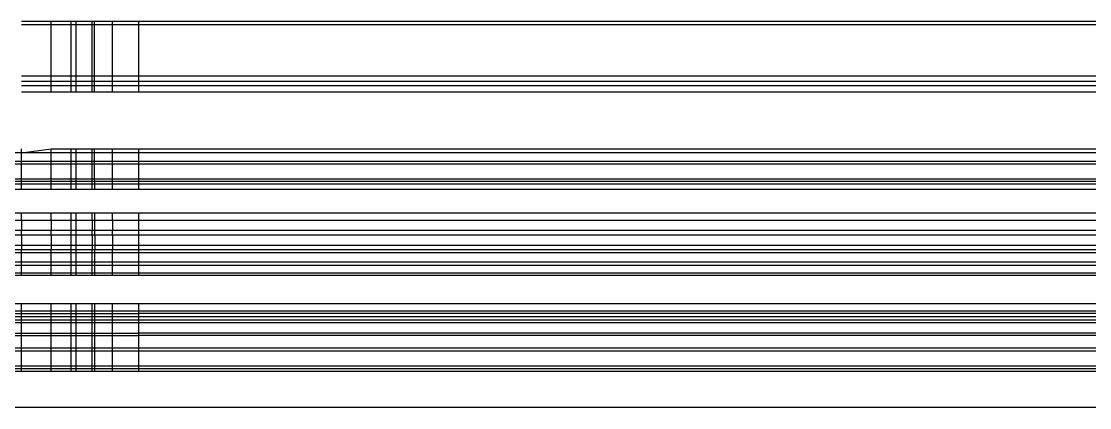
# Model space of a CAD drawing. Header units: inches. Extents: x 17 to 4615, y 5 to 3256.
# Drawn here: x 742.45 to 755.07, y 1396.61 to 1401.17 of the extents above; entities that cross this region are included whole.
import ezdxf

# ---------------------------------------------------------------- set-up
doc = ezdxf.new("R2010")
doc.units = ezdxf.units.IN
doc.header["$MEASUREMENT"] = 0

msp = doc.modelspace()

# ---------------------------------------------------------------- linework, layer by layer
for p, q in [((742.802, 1401.169), (742.448, 1401.169)), ((742.448, 1401.133), (742.802, 1401.133)), ((742.802, 1401.133), (742.802, 1401.169)), ((743.032, 1401.169), (742.802, 1401.169)), ((742.802, 1400.527), (742.802, 1401.133)), ((742.802, 1401.133), (743.032, 1401.133)), ((743.032, 1401.169), (743.032, 1401.133)), ((743.093, 1401.169), (743.032, 1401.169)), ((743.032, 1401.133), (743.032, 1400.527)), ((743.032, 1401.133), (743.093, 1401.133)), ((743.093, 1401.169), (743.093, 1401.133)), ((743.284, 1401.169), (743.093, 1401.169)), ((743.093, 1401.133), (743.093, 1400.527)), ((743.093, 1401.133), (743.284, 1401.133)), ((743.311, 1401.169), (743.284, 1401.169)), ((743.284, 1401.133), (743.284, 1401.169)), ((743.284, 1400.527), (743.284, 1401.133)), ((743.284, 1401.133), (743.311, 1401.133)), ((743.311, 1401.133), (743.311, 1401.169)), ((743.526, 1401.169), (743.311, 1401.169)), ((743.312, 1400.527), (743.311, 1401.133)), ((743.311, 1401.133), (743.526, 1401.133)), ((743.526, 1401.133), (743.526, 1401.169)), ((743.832, 1401.169), (743.526, 1401.169)), ((743.526, 1400.527), (743.526, 1401.133)), ((743.526, 1401.133), (743.832, 1401.133)), ((743.832, 1401.169), (743.832, 1401.133)), ((755.732, 1401.169), (743.832, 1401.169)), ((743.832, 1401.133), (743.832, 1400.527)), ((743.832, 1401.133), (755.732, 1401.133)), ((742.448, 1400.527), (742.802, 1400.527)), ((742.802, 1400.459), (742.802, 1400.527)), ((742.802, 1400.527), (743.032, 1400.527)), ((743.032, 1400.527), (743.032, 1400.459)), ((743.032, 1400.527), (743.093, 1400.527)), ((743.093, 1400.527), (743.093, 1400.459)), ((743.093, 1400.527), (743.284, 1400.527)), ((743.284, 1400.459), (743.284, 1400.527)), ((743.284, 1400.527), (743.312, 1400.527)), ((743.312, 1400.459), (743.312, 1400.527)), ((743.312, 1400.527), (743.526, 1400.527)), ((743.526, 1400.459), (743.526, 1400.527)), ((743.526, 1400.527), (743.832, 1400.527)), ((743.832, 1400.527), (743.832, 1400.459)), ((743.832, 1400.527), (755.732, 1400.527)), ((742.802, 1400.459), (742.448, 1400.459)), ((742.802, 1400.41), (742.448, 1400.41)), ((742.802, 1400.41), (742.802, 1400.459)), ((743.032, 1400.459), (742.802, 1400.459)), ((742.802, 1400.338), (742.802, 1400.41)), ((743.032, 1400.41), (742.802, 1400.41)), ((743.032, 1400.459), (743.032, 1400.41)), ((743.093, 1400.459), (743.032, 1400.459)), ((743.032, 1400.41), (743.032, 1400.338)), ((743.093, 1400.41), (743.032, 1400.41)), ((743.093, 1400.459), (743.093, 1400.41)), ((743.284, 1400.459), (743.093, 1400.459)), ((743.093, 1400.41), (743.093, 1400.338)), ((743.284, 1400.41), (743.093, 1400.41)), ((743.284, 1400.41), (743.284, 1400.459)), ((743.312, 1400.459), (743.284, 1400.459)), ((743.284, 1400.338), (743.284, 1400.41)), ((743.312, 1400.41), (743.284, 1400.41)), ((743.312, 1400.41), (743.312, 1400.459)), ((743.526, 1400.459), (743.312, 1400.459)), ((743.312, 1400.338), (743.312, 1400.41)), ((743.526, 1400.41), (743.312, 1400.41)), ((743.526, 1400.41), (743.526, 1400.459)), ((743.832, 1400.459), (743.526, 1400.459)), ((743.526, 1400.338), (743.526, 1400.41)), ((743.832, 1400.41), (743.526, 1400.41)), ((743.832, 1400.459), (743.832, 1400.41)), ((755.732, 1400.459), (743.832, 1400.459)), ((743.832, 1400.41), (743.832, 1400.338)), ((755.732, 1400.41), (743.832, 1400.41)), ((742.448, 1400.338), (742.802, 1400.338)), ((742.802, 1400.338), (743.032, 1400.338)), ((743.032, 1400.338), (743.093, 1400.338)), ((743.093, 1400.338), (743.284, 1400.338)), ((743.284, 1400.338), (743.312, 1400.338)), ((743.312, 1400.338), (743.526, 1400.338)), ((743.526, 1400.338), (743.832, 1400.338)), ((743.832, 1400.338), (755.732, 1400.338)), ((742.448, 1399.617), (742.332, 1399.617)), ((742.448, 1399.617), (742.448, 1399.665)), ((742.448, 1399.617), (742.802, 1399.665)), ((742.802, 1399.617), (742.448, 1399.617)), ((742.448, 1399.514), (742.448, 1399.617)), ((742.801, 1399.514), (742.802, 1399.617)), ((742.802, 1399.617), (742.802, 1399.665)), ((742.802, 1399.665), (743.032, 1399.665)), ((743.032, 1399.617), (742.802, 1399.617)), ((743.032, 1399.665), (743.032, 1399.617)), ((743.032, 1399.665), (743.093, 1399.665)), ((743.032, 1399.617), (743.032, 1399.514)), ((743.093, 1399.617), (743.032, 1399.617)), ((743.093, 1399.665), (743.093, 1399.617)), ((743.093, 1399.665), (743.284, 1399.665)), ((743.093, 1399.617), (743.093, 1399.514)), ((743.284, 1399.617), (743.093, 1399.617)), ((743.284, 1399.617), (743.284, 1399.665)), ((743.284, 1399.665), (743.313, 1399.665)), ((743.284, 1399.514), (743.284, 1399.617)), ((743.313, 1399.617), (743.284, 1399.617)), ((743.313, 1399.617), (743.313, 1399.665)), ((743.313, 1399.665), (743.526, 1399.665)), ((743.526, 1399.617), (743.313, 1399.617)), ((743.313, 1399.514), (743.313, 1399.617)), ((743.526, 1399.617), (743.526, 1399.665)), ((743.526, 1399.665), (743.832, 1399.665)), ((743.526, 1399.514), (743.526, 1399.617)), ((743.832, 1399.617), (743.526, 1399.617)), ((743.832, 1399.665), (743.832, 1399.617)), ((743.832, 1399.665), (755.732, 1399.665)), ((755.732, 1399.617), (743.832, 1399.617)), ((743.832, 1399.617), (743.832, 1399.514)), ((742.448, 1399.514), (742.332, 1399.514)), ((742.448, 1399.483), (742.448, 1399.514)), ((742.801, 1399.514), (742.448, 1399.514)), ((742.801, 1399.483), (742.801, 1399.514)), ((743.032, 1399.514), (742.801, 1399.514)), ((743.032, 1399.514), (743.032, 1399.483)), ((743.093, 1399.514), (743.032, 1399.514)), ((743.093, 1399.514), (743.093, 1399.483)), ((743.284, 1399.514), (743.093, 1399.514)), ((743.284, 1399.483), (743.284, 1399.514)), ((743.313, 1399.514), (743.284, 1399.514)), ((743.313, 1399.483), (743.313, 1399.514)), ((743.526, 1399.514), (743.313, 1399.514)), ((743.526, 1399.483), (743.526, 1399.514)), ((743.832, 1399.514), (743.526, 1399.514)), ((743.832, 1399.514), (743.832, 1399.483)), ((755.732, 1399.514), (743.832, 1399.514)), ((742.448, 1399.483), (742.332, 1399.483)), ((742.448, 1399.311), (742.448, 1399.483)), ((742.801, 1399.483), (742.448, 1399.483)), ((742.801, 1399.311), (742.801, 1399.483)), ((743.032, 1399.483), (742.801, 1399.483)), ((743.032, 1399.483), (743.032, 1399.311)), ((743.093, 1399.483), (743.032, 1399.483)), ((743.093, 1399.483), (743.093, 1399.311)), ((743.284, 1399.483), (743.093, 1399.483)), ((743.284, 1399.311), (743.284, 1399.483)), ((743.313, 1399.483), (743.284, 1399.483)), ((743.313, 1399.311), (743.313, 1399.483)), ((743.526, 1399.483), (743.313, 1399.483)), ((743.526, 1399.311), (743.526, 1399.483)), ((743.832, 1399.483), (743.526, 1399.483)), ((743.832, 1399.483), (743.832, 1399.311)), ((755.732, 1399.483), (743.832, 1399.483)), ((742.332, 1399.311), (742.448, 1399.311)), ((742.448, 1399.279), (742.332, 1399.279)), ((742.448, 1399.249), (742.332, 1399.249)), ((742.448, 1399.279), (742.448, 1399.311)), ((742.448, 1399.311), (742.801, 1399.311)), ((742.448, 1399.249), (742.448, 1399.279)), ((742.801, 1399.279), (742.448, 1399.279)), ((742.448, 1399.184), (742.448, 1399.249)), ((742.801, 1399.249), (742.448, 1399.249)), ((742.801, 1399.279), (742.801, 1399.311)), ((742.801, 1399.311), (743.032, 1399.311)), ((742.801, 1399.249), (742.801, 1399.279)), ((743.032, 1399.279), (742.801, 1399.279)), ((742.801, 1399.184), (742.801, 1399.249)), ((743.032, 1399.249), (742.801, 1399.249)), ((743.032, 1399.311), (743.032, 1399.279)), ((743.032, 1399.311), (743.093, 1399.311)), ((743.032, 1399.279), (743.032, 1399.249)), ((743.093, 1399.279), (743.032, 1399.279)), ((743.032, 1399.249), (743.032, 1399.184)), ((743.093, 1399.249), (743.032, 1399.249)), ((743.093, 1399.311), (743.093, 1399.279)), ((743.093, 1399.311), (743.284, 1399.311)), ((743.093, 1399.279), (743.093, 1399.249)), ((743.284, 1399.279), (743.093, 1399.279)), ((743.093, 1399.249), (743.093, 1399.184)), ((743.284, 1399.249), (743.093, 1399.249)), ((743.284, 1399.279), (743.284, 1399.311)), ((743.284, 1399.311), (743.313, 1399.311)), ((743.284, 1399.249), (743.284, 1399.279)), ((743.314, 1399.279), (743.284, 1399.279)), ((743.284, 1399.184), (743.284, 1399.249)), ((743.314, 1399.249), (743.284, 1399.249)), ((743.314, 1399.279), (743.313, 1399.311)), ((743.313, 1399.311), (743.526, 1399.311)), ((743.314, 1399.249), (743.314, 1399.279)), ((743.526, 1399.279), (743.314, 1399.279)), ((743.314, 1399.184), (743.314, 1399.249)), ((743.526, 1399.249), (743.314, 1399.249)), ((743.526, 1399.279), (743.526, 1399.311)), ((743.526, 1399.311), (743.832, 1399.311)), ((743.526, 1399.249), (743.526, 1399.279)), ((743.832, 1399.279), (743.526, 1399.279)), ((743.526, 1399.184), (743.526, 1399.249)), ((743.832, 1399.249), (743.526, 1399.249)), ((743.832, 1399.311), (743.832, 1399.279)), ((743.832, 1399.311), (755.732, 1399.311)), ((743.832, 1399.279), (743.832, 1399.249)), ((755.732, 1399.279), (743.832, 1399.279)), ((743.832, 1399.249), (743.832, 1399.184)), ((755.732, 1399.249), (743.832, 1399.249)), ((742.448, 1399.184), (742.332, 1399.184)), ((742.801, 1399.184), (742.448, 1399.184)), ((743.032, 1399.184), (742.801, 1399.184)), ((743.093, 1399.184), (743.032, 1399.184)), ((743.284, 1399.184), (743.093, 1399.184)), ((743.314, 1399.184), (743.284, 1399.184)), ((743.526, 1399.184), (743.314, 1399.184)), ((743.832, 1399.184), (743.526, 1399.184)), ((755.732, 1399.184), (743.832, 1399.184)), ((742.448, 1398.907), (742.332, 1398.907)), ((742.801, 1398.907), (742.448, 1398.907)), ((742.448, 1398.823), (742.448, 1398.907)), ((743.032, 1398.907), (742.801, 1398.907)), ((742.801, 1398.823), (742.801, 1398.907)), ((743.093, 1398.907), (743.032, 1398.907)), ((743.032, 1398.907), (743.032, 1398.823)), ((743.284, 1398.907), (743.093, 1398.907)), ((743.093, 1398.907), (743.093, 1398.823)), ((743.314, 1398.907), (743.284, 1398.907)), ((743.284, 1398.823), (743.284, 1398.907)), ((743.526, 1398.907), (743.314, 1398.907)), ((743.314, 1398.823), (743.314, 1398.907)), ((743.832, 1398.907), (743.526, 1398.907)), ((743.526, 1398.823), (743.526, 1398.907)), ((755.732, 1398.907), (743.832, 1398.907)), ((743.832, 1398.907), (743.832, 1398.823)), ((742.332, 1398.823), (742.448, 1398.823)), ((742.448, 1398.823), (742.801, 1398.823)), ((742.448, 1398.823), (742.448, 1398.706)), ((742.801, 1398.823), (743.032, 1398.823)), ((742.801, 1398.823), (742.801, 1398.706)), ((743.032, 1398.823), (743.093, 1398.823)), ((743.032, 1398.823), (743.032, 1398.706)), ((743.093, 1398.823), (743.284, 1398.823)), ((743.093, 1398.823), (743.093, 1398.706)), ((743.284, 1398.823), (743.314, 1398.823)), ((743.284, 1398.823), (743.284, 1398.706)), ((743.314, 1398.823), (743.526, 1398.823)), ((743.314, 1398.706), (743.314, 1398.823)), ((743.526, 1398.823), (743.832, 1398.823)), ((743.526, 1398.823), (743.526, 1398.706)), ((743.832, 1398.823), (755.732, 1398.823)), ((743.832, 1398.823), (743.832, 1398.706)), ((742.332, 1398.706), (742.448, 1398.706)), ((742.448, 1398.648), (742.332, 1398.648)), ((742.448, 1398.648), (742.448, 1398.706)), ((742.448, 1398.706), (742.801, 1398.706)), ((742.801, 1398.648), (742.448, 1398.648)), ((742.448, 1398.648), (742.448, 1398.479)), ((742.801, 1398.648), (742.801, 1398.706)), ((742.801, 1398.706), (743.032, 1398.706)), ((743.032, 1398.648), (742.801, 1398.648)), ((742.801, 1398.648), (742.801, 1398.479)), ((743.032, 1398.706), (743.032, 1398.648)), ((743.032, 1398.706), (743.093, 1398.706)), ((743.093, 1398.648), (743.032, 1398.648)), ((743.032, 1398.648), (743.032, 1398.479)), ((743.093, 1398.706), (743.093, 1398.648)), ((743.093, 1398.706), (743.284, 1398.706)), ((743.284, 1398.648), (743.093, 1398.648)), ((743.093, 1398.648), (743.093, 1398.479)), ((743.284, 1398.648), (743.284, 1398.706)), ((743.284, 1398.706), (743.314, 1398.706)), ((743.314, 1398.648), (743.284, 1398.648)), ((743.284, 1398.648), (743.284, 1398.479)), ((743.314, 1398.648), (743.314, 1398.706)), ((743.314, 1398.706), (743.526, 1398.706)), ((743.526, 1398.648), (743.314, 1398.648)), ((743.314, 1398.648), (743.315, 1398.479)), ((743.526, 1398.648), (743.526, 1398.706)), ((743.526, 1398.706), (743.832, 1398.706)), ((743.832, 1398.648), (743.526, 1398.648)), ((743.526, 1398.648), (743.526, 1398.479)), ((743.832, 1398.706), (743.832, 1398.648)), ((743.832, 1398.706), (755.732, 1398.706)), ((755.732, 1398.648), (743.832, 1398.648)), ((743.832, 1398.648), (743.832, 1398.479)), ((738.454, 1398.526), (1635.732, 1398.589)), ((1635.732, 1398.56), (738.454, 1398.526)), ((742.332, 1398.479), (742.448, 1398.479)), ((742.448, 1398.444), (742.448, 1398.479)), ((742.448, 1398.479), (742.801, 1398.479)), ((742.801, 1398.444), (742.801, 1398.479)), ((742.801, 1398.479), (743.032, 1398.479)), ((743.032, 1398.479), (743.032, 1398.444)), ((743.032, 1398.479), (743.093, 1398.479)), ((743.093, 1398.479), (743.093, 1398.444)), ((743.093, 1398.479), (743.284, 1398.479)), ((743.284, 1398.444), (743.284, 1398.479)), ((743.284, 1398.479), (743.315, 1398.479)), ((743.315, 1398.444), (743.315, 1398.479)), ((743.315, 1398.479), (743.526, 1398.479)), ((743.526, 1398.444), (743.526, 1398.479)), ((743.526, 1398.479), (743.832, 1398.479)), ((743.832, 1398.479), (743.832, 1398.444)), ((743.832, 1398.479), (755.732, 1398.479)), ((742.332, 1398.444), (742.448, 1398.444)), ((742.448, 1398.33), (742.448, 1398.444)), ((742.448, 1398.444), (742.801, 1398.444)), ((742.801, 1398.33), (742.801, 1398.444)), ((742.801, 1398.444), (743.032, 1398.444)), ((743.032, 1398.444), (743.032, 1398.33)), ((743.032, 1398.444), (743.093, 1398.444)), ((743.093, 1398.444), (743.093, 1398.33)), ((743.093, 1398.444), (743.284, 1398.444)), ((743.284, 1398.33), (743.284, 1398.444)), ((743.284, 1398.444), (743.315, 1398.444)), ((743.315, 1398.33), (743.315, 1398.444)), ((743.315, 1398.444), (743.526, 1398.444)), ((743.526, 1398.33), (743.526, 1398.444)), ((743.526, 1398.444), (743.832, 1398.444)), ((743.832, 1398.444), (743.832, 1398.33)), ((743.832, 1398.444), (755.732, 1398.444)), ((742.448, 1398.33), (742.332, 1398.33)), ((742.448, 1398.29), (742.332, 1398.29)), ((742.448, 1398.29), (742.448, 1398.33)), ((742.801, 1398.33), (742.448, 1398.33)), ((742.448, 1398.203), (742.448, 1398.29)), ((742.801, 1398.29), (742.448, 1398.29)), ((742.801, 1398.29), (742.801, 1398.33)), ((743.032, 1398.33), (742.801, 1398.33)), ((742.801, 1398.203), (742.801, 1398.29)), ((743.032, 1398.29), (742.801, 1398.29)), ((743.032, 1398.33), (743.032, 1398.29)), ((743.093, 1398.33), (743.032, 1398.33)), ((743.032, 1398.29), (743.032, 1398.203)), ((743.093, 1398.29), (743.032, 1398.29)), ((743.093, 1398.33), (743.093, 1398.29)), ((743.284, 1398.33), (743.093, 1398.33)), ((743.093, 1398.29), (743.093, 1398.203)), ((743.284, 1398.29), (743.093, 1398.29)), ((743.284, 1398.29), (743.284, 1398.33)), ((743.315, 1398.33), (743.284, 1398.33)), ((743.284, 1398.203), (743.284, 1398.29)), ((743.315, 1398.29), (743.284, 1398.29)), ((743.315, 1398.29), (743.315, 1398.33)), ((743.526, 1398.33), (743.315, 1398.33)), ((743.315, 1398.203), (743.315, 1398.29)), ((743.526, 1398.29), (743.315, 1398.29)), ((743.526, 1398.29), (743.526, 1398.33)), ((743.832, 1398.33), (743.526, 1398.33)), ((743.526, 1398.203), (743.526, 1398.29)), ((743.832, 1398.29), (743.526, 1398.29)), ((743.832, 1398.33), (743.832, 1398.29)), ((755.732, 1398.33), (743.832, 1398.33)), ((743.832, 1398.29), (743.832, 1398.203)), ((755.732, 1398.29), (743.832, 1398.29)), ((742.332, 1398.203), (742.448, 1398.203)), ((742.448, 1398.169), (742.332, 1398.169)), ((742.448, 1398.169), (742.448, 1398.203)), ((742.448, 1398.203), (742.801, 1398.203)), ((742.801, 1398.169), (742.448, 1398.169)), ((742.801, 1398.169), (742.801, 1398.203)), ((742.801, 1398.203), (743.032, 1398.203)), ((743.032, 1398.169), (742.801, 1398.169)), ((743.032, 1398.203), (743.032, 1398.169)), ((743.032, 1398.203), (743.093, 1398.203)), ((743.093, 1398.169), (743.032, 1398.169)), ((743.093, 1398.203), (743.093, 1398.169)), ((743.093, 1398.203), (743.284, 1398.203)), ((743.284, 1398.169), (743.093, 1398.169)), ((743.284, 1398.169), (743.284, 1398.203)), ((743.284, 1398.203), (743.315, 1398.203)), ((743.315, 1398.169), (743.284, 1398.169)), ((743.315, 1398.169), (743.315, 1398.203)), ((743.315, 1398.203), (743.526, 1398.203)), ((743.526, 1398.169), (743.315, 1398.169)), ((743.526, 1398.169), (743.526, 1398.203)), ((743.526, 1398.203), (743.832, 1398.203)), ((743.832, 1398.169), (743.526, 1398.169)), ((743.832, 1398.203), (743.832, 1398.169)), ((743.832, 1398.203), (755.732, 1398.203)), ((755.732, 1398.169), (743.832, 1398.169)), ((742.448, 1397.835), (742.332, 1397.835)), ((742.332, 1397.754), (742.448, 1397.754)), ((742.332, 1397.724), (742.448, 1397.724)), ((742.801, 1397.835), (742.448, 1397.835)), ((742.448, 1397.754), (742.448, 1397.835)), ((742.448, 1397.724), (742.448, 1397.754)), ((742.448, 1397.754), (742.801, 1397.754)), ((742.448, 1397.684), (742.448, 1397.724)), ((742.448, 1397.724), (742.801, 1397.724)), ((742.801, 1397.754), (742.801, 1397.835)), ((743.032, 1397.835), (742.801, 1397.835)), ((742.801, 1397.724), (742.801, 1397.754)), ((742.801, 1397.754), (743.032, 1397.754)), ((742.801, 1397.684), (742.801, 1397.724)), ((742.801, 1397.724), (743.032, 1397.724)), ((743.093, 1397.835), (743.032, 1397.835)), ((743.032, 1397.835), (743.032, 1397.754)), ((743.032, 1397.754), (743.032, 1397.724)), ((743.032, 1397.754), (743.093, 1397.754)), ((743.032, 1397.724), (743.032, 1397.684)), ((743.032, 1397.724), (743.093, 1397.724)), ((743.093, 1397.835), (743.093, 1397.754)), ((743.283, 1397.835), (743.093, 1397.835)), ((743.093, 1397.754), (743.093, 1397.724)), ((743.093, 1397.754), (743.283, 1397.754)), ((743.093, 1397.724), (743.093, 1397.684)), ((743.093, 1397.724), (743.283, 1397.724)), ((743.283, 1397.754), (743.283, 1397.835)), ((743.316, 1397.835), (743.283, 1397.835)), ((743.283, 1397.724), (743.283, 1397.754)), ((743.283, 1397.754), (743.316, 1397.754)), ((743.283, 1397.684), (743.283, 1397.724)), ((743.283, 1397.724), (743.316, 1397.724)), ((743.316, 1397.754), (743.316, 1397.835)), ((743.526, 1397.835), (743.316, 1397.835)), ((743.316, 1397.724), (743.316, 1397.754)), ((743.316, 1397.754), (743.526, 1397.754)), ((743.316, 1397.684), (743.316, 1397.724)), ((743.316, 1397.724), (743.526, 1397.724)), ((743.526, 1397.754), (743.526, 1397.835)), ((743.832, 1397.835), (743.526, 1397.835)), ((743.526, 1397.724), (743.526, 1397.754)), ((743.526, 1397.754), (743.832, 1397.754)), ((743.526, 1397.684), (743.526, 1397.724)), ((743.526, 1397.724), (743.832, 1397.724)), ((743.832, 1397.835), (743.832, 1397.754)), ((755.732, 1397.835), (743.832, 1397.835)), ((743.832, 1397.754), (743.832, 1397.724)), ((743.832, 1397.754), (755.732, 1397.754)), ((743.832, 1397.724), (743.832, 1397.684)), ((755.732, 1397.724), (743.832, 1397.724)), ((819.795, 1397.643), (742.052, 1397.643)), ((742.448, 1397.684), (742.332, 1397.684)), ((742.448, 1397.613), (742.332, 1397.613)), ((742.448, 1397.613), (742.448, 1397.684)), ((742.801, 1397.684), (742.448, 1397.684)), ((742.448, 1397.49), (742.448, 1397.613)), ((742.801, 1397.613), (742.448, 1397.613)), ((742.801, 1397.613), (742.801, 1397.684)), ((743.032, 1397.684), (742.801, 1397.684)), ((742.801, 1397.49), (742.801, 1397.613)), ((743.032, 1397.613), (742.801, 1397.613)), ((743.032, 1397.684), (743.032, 1397.613)), ((743.093, 1397.684), (743.032, 1397.684)), ((743.032, 1397.613), (743.032, 1397.49)), ((743.093, 1397.613), (743.032, 1397.613)), ((743.093, 1397.684), (743.093, 1397.613)), ((743.283, 1397.684), (743.093, 1397.684)), ((743.093, 1397.613), (743.093, 1397.49)), ((743.283, 1397.613), (743.093, 1397.613)), ((743.283, 1397.613), (743.283, 1397.684)), ((743.316, 1397.684), (743.283, 1397.684)), ((743.283, 1397.49), (743.283, 1397.613)), ((743.316, 1397.613), (743.283, 1397.613)), ((743.316, 1397.613), (743.316, 1397.684)), ((743.526, 1397.684), (743.316, 1397.684)), ((743.316, 1397.49), (743.316, 1397.613)), ((743.526, 1397.613), (743.316, 1397.613)), ((743.526, 1397.613), (743.526, 1397.684)), ((743.832, 1397.684), (743.526, 1397.684)), ((743.526, 1397.49), (743.526, 1397.613)), ((743.832, 1397.613), (743.526, 1397.613)), ((743.832, 1397.684), (743.832, 1397.613)), ((755.732, 1397.684), (743.832, 1397.684)), ((743.832, 1397.613), (743.832, 1397.49)), ((755.732, 1397.613), (743.832, 1397.613)), ((742.332, 1397.49), (742.448, 1397.49)), ((742.448, 1397.464), (742.448, 1397.49)), ((742.448, 1397.49), (742.801, 1397.49)), ((742.801, 1397.464), (742.801, 1397.49)), ((742.801, 1397.49), (743.032, 1397.49)), ((743.032, 1397.49), (743.032, 1397.464)), ((743.032, 1397.49), (743.093, 1397.49)), ((743.093, 1397.49), (743.093, 1397.464)), ((743.093, 1397.49), (743.283, 1397.49)), ((743.283, 1397.464), (743.283, 1397.49)), ((743.283, 1397.49), (743.316, 1397.49)), ((743.316, 1397.464), (743.316, 1397.49)), ((743.316, 1397.49), (743.526, 1397.49)), ((743.526, 1397.464), (743.526, 1397.49)), ((743.526, 1397.49), (743.832, 1397.49)), ((743.832, 1397.49), (743.832, 1397.464)), ((755.732, 1397.49), (743.832, 1397.49)), ((742.332, 1397.464), (742.448, 1397.464)), ((742.448, 1397.313), (742.448, 1397.464)), ((742.448, 1397.464), (742.801, 1397.464)), ((742.801, 1397.313), (742.801, 1397.464)), ((742.801, 1397.464), (743.032, 1397.464)), ((743.032, 1397.464), (743.032, 1397.313)), ((743.032, 1397.464), (743.093, 1397.464)), ((743.093, 1397.464), (743.093, 1397.313)), ((743.093, 1397.464), (743.283, 1397.464)), ((743.283, 1397.313), (743.283, 1397.464)), ((743.283, 1397.464), (743.316, 1397.464)), ((743.316, 1397.313), (743.316, 1397.464)), ((743.316, 1397.464), (743.526, 1397.464)), ((743.526, 1397.313), (743.526, 1397.464)), ((743.526, 1397.464), (743.832, 1397.464)), ((743.832, 1397.464), (743.832, 1397.313)), ((755.732, 1397.464), (743.832, 1397.464)), ((742.448, 1397.313), (742.332, 1397.313)), ((742.332, 1397.281), (742.448, 1397.281)), ((742.448, 1397.281), (742.448, 1397.313)), ((742.801, 1397.313), (742.448, 1397.313)), ((742.448, 1397.105), (742.448, 1397.281)), ((742.448, 1397.281), (742.801, 1397.281)), ((742.801, 1397.281), (742.801, 1397.313)), ((743.032, 1397.313), (742.801, 1397.313)), ((742.801, 1397.105), (742.801, 1397.281)), ((742.801, 1397.281), (743.032, 1397.281)), ((743.032, 1397.313), (743.032, 1397.281)), ((743.093, 1397.313), (743.032, 1397.313)), ((743.032, 1397.281), (743.032, 1397.105)), ((743.032, 1397.281), (743.093, 1397.281)), ((743.093, 1397.313), (743.093, 1397.281)), ((743.283, 1397.313), (743.093, 1397.313)), ((743.093, 1397.281), (743.093, 1397.105)), ((743.093, 1397.281), (743.283, 1397.281)), ((743.283, 1397.281), (743.283, 1397.313)), ((743.316, 1397.313), (743.283, 1397.313)), ((743.283, 1397.105), (743.283, 1397.281)), ((743.283, 1397.281), (743.317, 1397.281)), ((743.317, 1397.281), (743.316, 1397.313)), ((743.526, 1397.313), (743.316, 1397.313)), ((743.317, 1397.105), (743.317, 1397.281)), ((743.317, 1397.281), (743.526, 1397.281)), ((743.526, 1397.281), (743.526, 1397.313)), ((743.832, 1397.313), (743.526, 1397.313)), ((743.526, 1397.105), (743.526, 1397.281)), ((743.526, 1397.281), (743.832, 1397.281)), ((743.832, 1397.313), (743.832, 1397.281)), ((755.732, 1397.313), (743.832, 1397.313)), ((743.832, 1397.281), (743.832, 1397.105)), ((743.832, 1397.281), (755.732, 1397.281)), ((742.332, 1397.105), (742.448, 1397.105)), ((742.448, 1397.074), (742.448, 1397.105)), ((742.448, 1397.105), (742.801, 1397.105)), ((742.801, 1397.074), (742.801, 1397.105)), ((742.801, 1397.105), (743.032, 1397.105)), ((743.032, 1397.105), (743.032, 1397.074)), ((743.032, 1397.105), (743.093, 1397.105)), ((743.093, 1397.105), (743.093, 1397.074)), ((743.093, 1397.105), (743.283, 1397.105)), ((743.283, 1397.074), (743.283, 1397.105)), ((743.283, 1397.105), (743.317, 1397.105)), ((743.317, 1397.074), (743.317, 1397.105)), ((743.317, 1397.105), (743.526, 1397.105)), ((743.526, 1397.074), (743.526, 1397.105)), ((743.526, 1397.105), (743.832, 1397.105)), ((743.832, 1397.105), (743.832, 1397.074)), ((743.832, 1397.105), (755.732, 1397.105)), ((742.332, 1397.074), (742.448, 1397.074)), ((742.332, 1397.042), (742.448, 1397.042)), ((742.448, 1397.042), (742.448, 1397.074)), ((742.448, 1397.074), (742.801, 1397.074)), ((742.448, 1397.042), (742.801, 1397.042)), ((742.801, 1397.042), (742.801, 1397.074)), ((742.801, 1397.074), (743.032, 1397.074)), ((742.801, 1397.042), (743.032, 1397.042)), ((743.032, 1397.074), (743.032, 1397.042)), ((743.032, 1397.074), (743.093, 1397.074)), ((743.032, 1397.042), (743.093, 1397.042)), ((743.093, 1397.074), (743.093, 1397.042)), ((743.093, 1397.074), (743.283, 1397.074)), ((743.093, 1397.042), (743.283, 1397.042)), ((743.283, 1397.042), (743.283, 1397.074)), ((743.283, 1397.074), (743.317, 1397.074)), ((743.283, 1397.042), (743.317, 1397.042)), ((743.317, 1397.042), (743.317, 1397.074)), ((743.317, 1397.074), (743.526, 1397.074)), ((743.317, 1397.042), (743.526, 1397.042)), ((743.526, 1397.042), (743.526, 1397.074)), ((743.526, 1397.074), (743.832, 1397.074)), ((743.526, 1397.042), (743.832, 1397.042)), ((743.832, 1397.074), (743.832, 1397.042)), ((743.832, 1397.074), (755.732, 1397.074)), ((743.832, 1397.042), (755.732, 1397.042)), ((1196.232, 1396.612), (738.932, 1396.612))]:
    msp.add_line(p, q)

doc.saveas('drawing.dxf')
